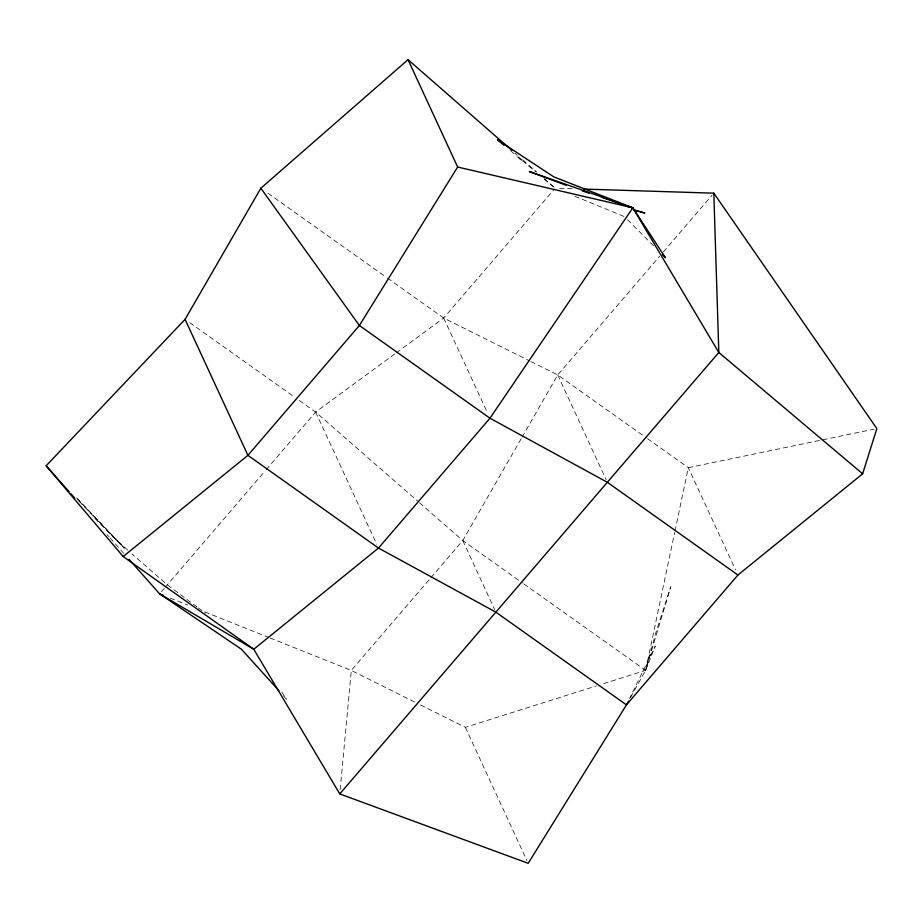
<?xml version="1.0" encoding="UTF-8"?>
<svg xmlns="http://www.w3.org/2000/svg" width="923" height="923" viewBox="0 0 923 923"><rect width="100%" height="100%" fill="white"/><g stroke="black" fill="none" stroke-linecap="round" stroke-linejoin="round"><path stroke-width="0.69" stroke-dasharray="4.62 3.46" d="M340.172 789.65L351.305 670.41L429.991 578.756M630.559 697.465L645.615 670.375L674.678 532.421M674.978 531.013L688.327 467.661L874.035 429.172M523.733 583.844L645.615 670.375L655.803 632.878L670.779 586.751L645.615 670.375L601.911 684.185M645.615 670.375L655.307 646.054L629.578 698.469M430.937 577.671L462.781 540.566L521.322 438.46M522.037 437.214L557.734 374.946L659.61 256.306M161.456 591.666L164.259 588.401M165.194 587.305L265.189 470.845M266.124 469.761L315.654 412.073L395.24 353.601M396.394 352.759L443.675 318.02L554.227 189.273M663.349 251.956L711.945 195.353M420.507 704.953L465.354 727.336L596.454 685.916M559.453 188.315L572.318 188.719M170.236 598.092L187.542 605.003M204.848 611.914L268.755 637.447M270.081 637.978L351.305 670.41L415.373 702.391M574.81 196.253L624.583 216.697M387.429 278.077L443.675 318.02L529.537 360.87M530.829 361.516L557.734 374.946L646.354 437.86M647.519 438.69L688.327 467.661L735.539 569.849M267.889 193.207L386.252 277.246M189.734 322.658L294.668 397.167M299.34 400.478L315.654 412.073L418.431 501.835M419.515 502.781L462.781 540.566L522.556 583.001M197.141 607.034L167.075 584.628L132.001 553.985M198.295 607.899L205.229 613.068M510.569 150.761L517.088 156.229M522.533 160.798L535.582 171.747M544.282 179.05L555.161 188.177L544.351 178.727M515.138 153.218L517.295 155.11M522.706 159.829L536.771 172.116M127.789 550.177L115.167 538.755L78.282 500.428M627.571 219.709L653.519 245.749M94.838 518.276L124.27 548.077L75.813 497.036M124.27 548.077L75.732 497.059M107.16 534.648L109.064 536.805M110.01 537.878L124.317 554.019M283.638 696.034L286.442 699.219L280.223 689.7M557.734 374.946L606.146 479.718M443.675 318.02L487.575 413.008M462.781 540.566L494.659 609.538M465.354 727.336L526.987 860.709M315.654 412.073L376.676 544.132"/><path stroke-width="1.38" d="M511.896 150.38L408.035 59.672L260.851 188.211L185.073 319.346L46.15 465.78L123.186 556.546L253.779 649.261L339.779 793.918L528.187 863.328L626.452 704.86L737.927 575.017L862.647 473.811L876.85 428.595L713.814 193.172L583.751 189.077M628.505 701.168L626.452 704.86L495.859 612.145L378.488 548.054L247.906 455.339L185.073 319.346M408.035 59.672L457.646 167.028L359.382 325.496L247.906 455.339L123.186 556.546M339.779 793.918L718.821 352.471L713.814 193.172M457.646 167.028L632.832 207.813L665.495 257.771L662.495 254.771M625.898 206.06L632.832 207.813L718.821 352.471L862.647 473.811M633.789 209.983L644.819 213.04L634.02 209.971M582.298 190.888L589.128 193.172M601.415 197.291L632.832 207.813L489.975 418.211L378.488 548.054L253.779 649.261L159.587 593.835L129.082 559.407M566.111 185.269L529.329 171.551L632.832 207.813L553.708 176.835L497.509 139.8L504.039 145.28M163.579 595.439L159.587 593.835L241.399 649.204L278.954 690.716M737.927 575.017L607.346 482.302L489.975 418.211L359.382 325.496L260.851 188.211M518.184 157.141L521.437 159.887M46.15 465.78L69.029 491.601M70.933 493.759L74.751 498.062"/></g></svg>
